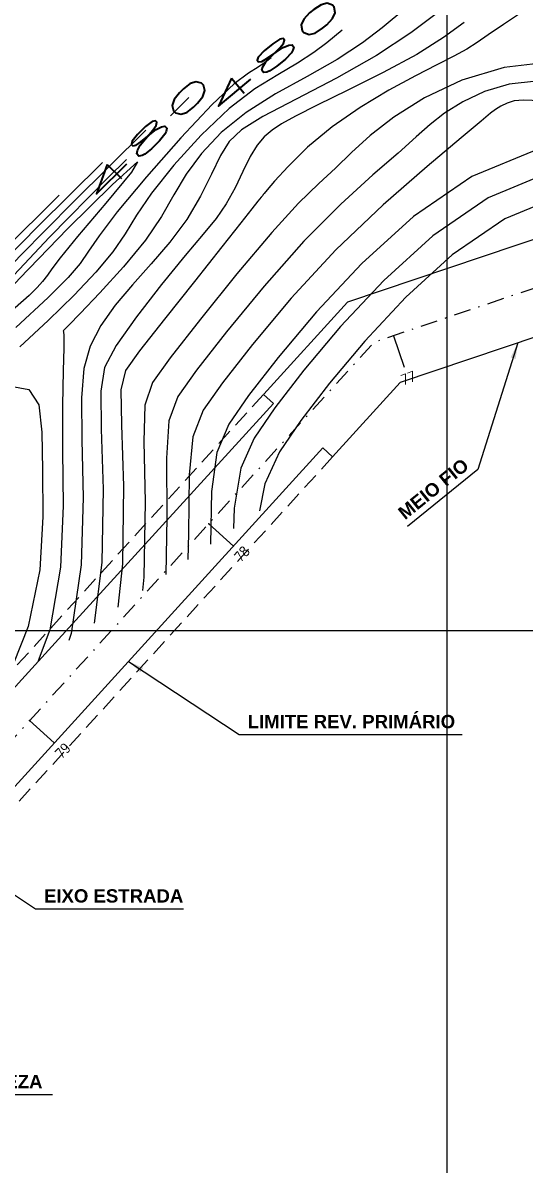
# Model space of a CAD drawing. Header units: millimetres. Extents: x 276147 to 291056, y 9594849 to 9609891.
# Drawn here: x 281687.2 to 281725, y 9596128.2 to 9596214 of the extents above; entities that cross this region are included whole.
import ezdxf
from ezdxf.enums import TextEntityAlignment as Align

# ---------------------------------------------------------------- set-up
doc = ezdxf.new("R2010")
doc.units = ezdxf.units.MM
doc.header["$LTSCALE"] = 10
for name, pattern in [('CONTINUO', [0]), ('DASHDOTX2', [50.8, 25.4, -12.7, 0, -12.7]), ('HIDDEN', [0.375, 0.25, -0.125])]:
    doc.linetypes.add(name, pattern=pattern)
for name, color, linetype in [('Curvas mestras', 30, 'Continuous'), ('Curvas simples', 9, 'Continuous'), ('Curvas texto', 2, 'Continuous'), ('TG', 7, 'CONTINUO'), ('Top_malha_coord', 8, 'Continuous')]:
    doc.layers.add(name, color=color, linetype=linetype)
doc.styles.add('r80', font='romans.shx')
doc.styles.add('ROMAND', font='romand', dxfattribs={"height": 0.2})
doc.styles.add('SIMPLEX', font='simplex', dxfattribs={"height": 0.2})
doc.styles.add('T7', font='arial.ttf')
doc.dimstyles.new('cadnorma_dim1', dxfattribs={"dimscale": 0, "dimtxt": 2, "dimasz": 1.199999999999999, "dimexe": 1, "dimexo": 2.5, "dimgap": 0.6, "dimtad": 1, "dimzin": 4, "dimdsep": 46, "dimtxsty": 'r80', "dimblk": 'ARCHTICK', "dimblk1": 'ARCHTICK', "dimblk2": 'ARCHTICK', "dimcen": -1, "dimdle": 1, "dimclrd": 1, "dimclre": 1, "dimclrt": 2, "dimaunit": 1, "dimazin": 0, "dimtfac": 1, "dimtix": 1, "dimtmove": 2, "dimatfit": 0, "dimfxl": 1, "dimarcsym": 0})

# ---------------------------------------------------------------- blocks, each defined once
blk = doc.blocks.new('_ArchTick')
at = {"color": 0, "linetype": 'ByBlock', "const_width": 0.15}
blk.add_lwpolyline([(-0.5, -0.5), (0.5, 0.5)], dxfattribs=at)

msp = doc.modelspace()

# ---------------------------------------------------------------- linework, layer by layer
at = {"color": 8, "linetype": 'HIDDEN', "ltscale": 0.5, "elevation": 160.1796621240507, "flags": 128}
for points in [[(281705.3257447103, 9596186.097807938), (281671.0420966857, 9596148.442213606), (281618.3708522619, 9596117.96751722), (281612.1522653525, 9596096.604426004), (281614.0101236665, 9596087.174232556), (281610.8053393826, 9596082.23393807), (281604.9222878393, 9596084.156284798), (281599.9496397175, 9596090.860116001), (281593.3803922225, 9596109.605399935), (281582.0417510347, 9596127.327627068), (281572.6046193693, 9596134.304534238), (281559.9765863478, 9596134.674678959), (281544.3286989689, 9596118.564739116), (281540.658778394, 9596097.818736246), (281537.5093358072, 9596080.228775298), (281520.4284557049, 9596075.011032958), (281502.0332003358, 9596069.391784875), (281494.509547525, 9596070.404022079), (281490.7256996009, 9596076.43605404), (281493.2584685785, 9596098.132715838), (281480.0995632795, 9596101.385524807), (281449.2964902226, 9596100.548274204), (281430.0223790895, 9596096.12669182), (281411.9683109509, 9596097.93913607), (281407.5724122446, 9596102.453821631), (281411.4039140878, 9596110.665556196), (281403.1008950184, 9596132.470582576), (281380.8081796909, 9596137.376344452), (281359.9408718039, 9596130.859888002), (281347.0544783977, 9596114.790196389), (281314.7314768742, 9596091.261051774), (281302.0196165714, 9596075.766356803), (281286.4640279276, 9596063.849675173), (281278.3709921193, 9596057.649837077), (281271.9708323478, 9596051.505744739), (281253.7808607005, 9596050.73446907), (281235.6029599643, 9596054.86117104), (281221.8458024181, 9596066.889702521), (281218.7834329222, 9596074.38328282), (281220.4968017068, 9596082.605134564), (281229.7359844254, 9596099.331536198), (281236.8484486804, 9596107.608992774), (281236.979980318, 9596119.127903767), (281235.6370826386, 9596129.28381643), (281234.0505352953, 9596141.282374846), (281212.8134960154, 9596149.146566434), (281092.4168111571, 9596154.564297132), (281072.9977757005, 9596155.438134354), (281065.8047075431, 9596158.14915656), (281063.8059635049, 9596165.040728634), (281066.3762022938, 9596173.094204625), (281071.6566353667, 9596181.153613526), (281081.5611500744, 9596198.655863922), (281101.2580152763, 9596233.462159524), (281110.9768763188, 9596250.636341654), (281122.9105798664, 9596265.854385952), (281139.2392582729, 9596279.071111804), (281144.5124366145, 9596320.34150084), (281144.6678345738, 9596400.540929634), (281142.6738615293, 9596440.915119793), (281132.673374487, 9596479.71147487), (281130.7173237967, 9596498.969147392), (281132.9373055062, 9596519.560689582), (281123.2639871383, 9596537.496452231), (281115.0194181657, 9596617.069980796), (281104.5392557544, 9596635.017106473), (281094.1622148029, 9596652.131000444), (281062.9990502925, 9596703.525525687), (281028.0758804538, 9596751.42602632), (281004.8557222936, 9596889.161327347), (280985.2271627478, 9596924.87591348), (280973.6552831217, 9596941.402191738), (280950.7410745324, 9596974.150890775), (280928.3153482458, 9597006.224941807), (280925.6195852169, 9597024.964569218), (280925.2975179172, 9597044.877213322), (280917.2359068681, 9597124.57081029), (280911.1712139401, 9597184.52373918), (280889.6831715604, 9597262.502901934), (280877.7477164246, 9597278.852490822), (280862.055065255, 9597314.685484517), (280856.3541850812, 9597353.476188295), (280854.639876525, 9597373.434056284), (280854.116042565, 9597382.033457942), (280871.520011573, 9597404.084292108), (280905.668337576, 9597426.436078487), (280910.5490067642, 9597446.52226166), (280951.9025449565, 9597502.510226574), (280957.1189760176, 9597513.160656158), (280912.2559968092, 9597626.929295046), (280886.4466186127, 9597649.84623889), (280803.0956212914, 9597671.772893883), (280795.5081167346, 9597683.569792682), (280779.3586608997, 9597708.67864036)], [(281710.5178374354, 9596181.402838333), (281675.4873313782, 9596142.926929222), (281624.307053171, 9596113.31488082), (281619.3497790786, 9596096.28485452), (281621.4263888606, 9596085.744313402), (281613.7482014651, 9596073.908101201), (281600.6285639192, 9596078.195075762), (281593.6947889923, 9596087.542782567), (281587.0441809219, 9596106.520228112), (281576.8415557245, 9596122.466869175), (281570.2070225818, 9596127.371804645), (281562.8511565771, 9596127.587415023), (281550.8473176515, 9596115.229125477), (281547.550488274, 9596096.592201235), (281543.6457749243, 9596074.783975355), (281522.4734780471, 9596068.316416942), (281502.6155564374, 9596062.250364274), (281490.3236323596, 9596063.904127834), (281483.4874242715, 9596074.802088458), (281485.5904618715, 9596092.817507926), (281479.3410703855, 9596094.362323103), (281450.1828653127, 9596093.569781242), (281430.4670404004, 9596089.0468674), (281408.7319094135, 9596091.228852794), (281399.1852311144, 9596101.033503352), (281403.8083725086, 9596110.941892164), (281397.904403359, 9596126.446638325), (281381.1197991235, 9596130.14027862), (281364.0658912837, 9596124.81467321), (281351.9303354857, 9596109.681297015), (281319.5752295485, 9596086.128782371), (281306.9185099731, 9596070.701299338), (281290.7209629054, 9596058.29283213), (281282.937430859, 9596052.330095816), (281274.9102619792, 9596044.624090252), (281253.1431036982, 9596043.701137766), (281232.327572161, 9596048.426628146), (281215.9921594214, 9596062.709449701), (281211.4940514419, 9596073.71626432), (281213.8592733805, 9596085.066129155), (281223.9570691917, 9596103.346943974), (281229.8780090109, 9596110.237709327), (281229.9747168267, 9596118.706916755), (281228.6974866962, 9596128.366206406), (281227.6639062291, 9596136.182850303), (281211.4073002868, 9596142.202760234), (281092.1021365739, 9596147.57137357), (281071.5708639357, 9596148.495260356), (281060.0576341382, 9596152.834524348), (281056.4892279477, 9596165.13821506), (281059.9978339799, 9596176.131930728), (281065.6766406024, 9596184.799368419), (281075.468991096, 9596202.103413628), (281095.1658562979, 9596236.909709232), (281105.1438604567, 9596254.541822702), (281117.8909552532, 9596270.797116162), (281132.6517374361, 9596282.744758626), (281137.513299567, 9596320.793644417), (281137.6674998371, 9596400.374957068), (281135.7175383865, 9596439.857995542), (281125.76273324, 9596478.477130141), (281123.6791015143, 9596498.990861015), (281125.744705554, 9596518.150466044), (281116.4442590884, 9596535.394869061), (281108.2124486681, 9596614.84525679), (281098.5236189183, 9596631.437236797), (281088.1766027751, 9596648.501613624), (281057.1675960032, 9596699.64190077), (281021.4475676514, 9596748.635369822), (280998.1501936199, 9596886.828693196), (280979.2754088979, 9596921.171769831), (280967.9212277801, 9596937.38714387), (280945.0056382589, 9596970.137815801), (280921.6238898133, 9597003.579202123), (280918.6276817167, 9597024.407376846), (280918.3032270725, 9597044.46762471), (280910.2714493166, 9597123.86630265), (280904.2661006415, 9597183.232579943), (280883.2747300601, 9597259.409342542), (280871.6426774854, 9597275.343320373), (280855.2660766902, 9597312.738061812), (280849.3979144628, 9597352.667008877), (280847.6581155221, 9597372.921634253), (280846.9665996198, 9597384.273748573), (280866.7319753881, 9597409.316485843), (280899.5195873695, 9597430.777616875), (280904.0800883559, 9597449.546161648), (280945.8950794268, 9597506.15888102), (280949.4739875075, 9597513.465966662), (280906.3575799417, 9597622.805450775), (280883.0489782383, 9597643.501877958), (280798.6812780778, 9597665.69599096), (280789.6207265427, 9597679.783153443), (280773.4712707121, 9597704.892001115)]]:
    msp.add_lwpolyline(points, dxfattribs=at)
at = {"linetype": 'Continuous'}
for p in [(281715.103795394, 9596190.512925806, 160.1796621240507), (281715.103795394, 9596190.512925806, 160.1796621240507), (281701.2112183272, 9596176.379736293, 160.1796621240507), (281701.2112183272, 9596176.379736293, 160.1796621240507), (281687.7467375883, 9596161.590965152, 160.1796621240507), (281687.7467375883, 9596161.590965152, 160.1796621240507)]:
    msp.add_point(p, dxfattribs=at)
at = {"layer": 'Curvas mestras', "linetype": 'CONTINUO'}
for points in [[(281724.9339223801, 9596214.942543887, 30.2838723355413), (281723.3544381725, 9596213.898222089, 30.28638767454279), (281722.2108556541, 9596213.12036896, 30.28892124482408), (281721.3863864342, 9596212.548343008, 30.2911158380189), (281720.6065550366, 9596212.056208432, 30.29158852229332), (281719.6321368961, 9596211.526997434, 30.28937010627448), (281718.3648971227, 9596210.879625287, 30.28514571863667), (281716.7418507439, 9596210.041977277, 30.28001414300849), (281714.7506150434, 9596208.962207887, 30.2754257328084), (281712.5812203445, 9596207.66955137, 30.27423710344328), (281710.4743022359, 9596206.213515187, 30.27965636967892), (281708.6415718697, 9596204.671745328, 30.29338896091539), (281707.1790576716, 9596203.23445495, 30.31112944198279), (281706.1538686362, 9596202.119998747, 30.32706969461609), (281705.5937035437, 9596201.480808808, 30.33677070585287), (281705.36863731, 9596201.205626728, 30.34127022579517), (281705.3093386356, 9596201.117271494, 30.34297518994165), (281705.2641606949, 9596201.053967169, 30.34414271792369), (281705.1521925296, 9596200.915548122, 30.34643095141249), (281704.9102086559, 9596200.617254797, 30.35134820305709), (281704.4534938972, 9596200.047807876, 30.36084043296032), (281703.6113763015, 9596198.989847064, 30.37860429499739), (281702.1916962272, 9596197.1994943, 30.40877406476966), (281700.1305978679, 9596194.595220355, 30.4527395480869), (281697.8774527836, 9596191.744903319, 30.5009125193788), (281696.0099363722, 9596189.378771108, 30.54096025057109), (281694.9629479271, 9596187.905920906, 30.56820707631741), (281694.6002673422, 9596186.450931976, 30.60860511751116), (281694.6428984116, 9596183.81725483, 30.69576349211601), (281694.7994066259, 9596179.20157189, 30.85015587343108), (281694.7286012884, 9596173.373508122, 31.03971360405879), (281694.3663230714, 9596170.106404057, 31.13950068209991)], [(281705.9102881957, 9596211.392100787, 25.01465337720907), (281705.4738973099, 9596211.062192814, 25.01670416005396), (281704.9122007735, 9596210.69176492, 25.01756740195879), (281704.1954667725, 9596210.253968364, 25.01752608156269), (281703.1249922017, 9596209.442136602, 25.02264063133367), (281701.4598298817, 9596207.879647404, 25.04041586254931), (281699.1013026572, 9596205.371471627, 25.07526185541388), (281696.5198034599, 9596202.448943572, 25.11920985722418), (281694.327996245, 9596199.824989645, 25.16119643659067), (281692.9654897734, 9596198.029520594, 25.19268154006889), (281692.1796860631, 9596196.860397574, 25.2152184829788), (281691.5449359369, 9596195.932466082, 25.23288403902865), (281690.6511633237, 9596194.87478287, 25.2496019034038), (281689.150594585, 9596193.373257702, 25.26868339485691), (281686.7110341851, 9596191.1280106, 25.29328688697157)], [(281699.7184203261, 9596208.407155141, 24.98817370683855), (281698.3241975609, 9596207.02551836, 25.0054613361458)], [(281695.025226548, 9596203.756330317, 25.04636676490509), (281693.6310037827, 9596202.374693532, 25.06365439432881), (281689.2328512719, 9596197.908371702, 25.12172403294565), (281684.6584608987, 9596193.061689956, 25.18871991007799), (281680.5224956224, 9596188.382618437, 25.25902415157501), (281676.6959850317, 9596183.85908917, 25.33044331308659), (281672.8640486292, 9596179.339026162, 25.40163997383527), (281668.8366518522, 9596174.826888168, 25.46865335115896), (281664.9231408866, 9596170.953273932, 25.51702912428618), (281661.5577038565, 9596168.505317952, 25.52968949775416), (281658.9855314427, 9596167.943639483, 25.49646235510909), (281656.6958025462, 9596168.422793865, 25.43479795180932), (281653.9886966251, 9596168.770821193, 25.36905218215858), (281650.4324456224, 9596168.121681042, 25.3189370789656), (281646.6674924424, 9596166.833018897, 25.28558898714579), (281643.6023314734, 9596165.56839872, 25.2655004026924), (281641.9046934511, 9596164.84259125, 25.25520661779188), (281641.279247495, 9596164.57518839, 25.2514141667958), (281641.1898980722, 9596164.536987841, 25.2508723927636)], [(281726.9628062238, 9596202.844660742, 35.72472373026858), (281722.225078619, 9596200.88349536, 35.6938857419623), (281718.0542748704, 9596198.026213463, 35.70379266850389), (281714.3702501714, 9596194.672444232, 35.73974032086298), (281711.1202019629, 9596191.20158973, 35.78823618687198), (281708.3607006915, 9596187.912149543, 35.8406343447019), (281706.1756610494, 9596185.082395148, 35.88950062144747), (281704.6199457304, 9596182.820416695, 35.93239431639407), (281703.6322114243, 9596180.553575994, 35.98684875402569), (281703.1220638148, 9596177.539050544, 36.07539084900378), (281703.0601933821, 9596176.009540463, 36.1242692004048)]]:
    msp.add_polyline3d(points, dxfattribs=at)
at = {"layer": 'Curvas simples', "linetype": 'CONTINUO'}
for points in [[(281716.0229517868, 9596215.135405049, 27.0964631053244), (281714.2436343754, 9596213.653800363, 27.10929634134257), (281712.7619964419, 9596212.533693716, 27.11625918900569), (281710.8549190265, 9596211.276013006, 27.11919008937869), (281708.6021130724, 9596209.995360155, 27.11593375090479), (281706.2322238385, 9596208.679327825, 27.1114864774022), (281704.0111269112, 9596207.2837561, 27.11263241412559), (281702.1529483447, 9596205.781646797, 27.12455453738539), (281700.6648190654, 9596204.214646704, 27.14603127245528), (281699.5021194633, 9596202.641562352, 27.17423992065918), (281698.5807517, 9596201.092056125, 27.20652033444227), (281697.658707982, 9596199.479197871, 27.24086315368507), (281696.4545012849, 9596197.686912278, 27.27542158213649), (281694.8056566095, 9596195.677338429, 27.30817482437439), (281693.0257400392, 9596193.725467881, 27.3364061126226), (281691.547326693, 9596192.184510564, 27.35722448901248), (281690.6930342024, 9596191.308221186, 27.36879079041279), (281690.3456532777, 9596190.9525455, 27.37347270080087), (281690.2780141468, 9596190.873976048, 27.37468957316341), (281690.2940041608, 9596190.818881612, 27.37681593213668), (281690.3217351421, 9596190.493128007, 27.38804716887859), (281690.3203720347, 9596189.592457278, 27.41753376598666), (281690.2666825602, 9596187.867496608, 27.47298103283129), (281690.2078435909, 9596185.288432706, 27.55631292655337), (281690.2086307748, 9596181.880337387, 27.66800815073981), (281690.2611015857, 9596177.722730536, 27.80530149434668), (281690.0664307716, 9596173.112917213, 27.95245211446633), (281689.2530739031, 9596168.402649524, 28.09047526613318), (281688.3971191606, 9596166.073162375, 28.14962784460249)], [(281718.4103079661, 9596214.784650648, 28.1566178170938), (281716.4060460088, 9596213.269444667, 28.16603668712517), (281713.8262771518, 9596211.568136549, 28.17000142924698), (281710.8054367212, 9596209.866055552, 28.16513761194389), (281707.7858401554, 9596208.297922933, 28.15590942677551), (281705.2867749258, 9596206.985810447, 28.14874067981467), (281703.6787721881, 9596205.98673438, 28.14920089851108), (281702.7373268654, 9596205.097497271, 28.15944201269619), (281702.0891815737, 9596204.049849203, 28.18076165640701), (281701.4125307392, 9596202.648309996, 28.21310570361999), (281700.5914020605, 9596200.988491341, 28.25101308795595), (281699.5612790539, 9596199.23877767, 28.28767096580441), (281698.2908623548, 9596197.53793444, 28.31790385986417), (281696.8817220851, 9596195.90625624, 28.34308561563697), (281695.4686454887, 9596194.334420688, 28.36622737927564), (281694.176799816, 9596192.807578525, 28.39032829928649), (281693.0928813674, 9596191.288786877, 28.41833925692808), (281692.2939664497, 9596189.735576984, 28.45319910257555), (281691.8309188135, 9596188.040539796, 28.49944852709041), (281691.6497499672, 9596185.836503053, 28.56803560690929), (281691.67025686, 9596182.691353198, 28.67151025127131), (281691.7648069352, 9596178.352653392, 28.81558248735698), (281691.6160366117, 9596173.286670588, 28.97860265182999), (281690.8591487972, 9596168.139346467, 29.13208118369539), (281690.6804157979, 9596167.60916623, 29.14586677824579)], [(281720.4195769833, 9596214.051962158, 29.22169851346149), (281718.8558065653, 9596212.919486044, 29.22741800142418), (281716.8482435466, 9596211.651664495, 29.22866409967855), (281714.3303346786, 9596210.285047757, 29.22290313590517), (281711.6716919757, 9596208.957365565, 29.21304129911331), (281709.3509697638, 9596207.831641039, 29.20334481264899), (281707.7269548081, 9596207.021469984, 29.19729340556978), (281706.678965612, 9596206.442731984, 29.1952210987543), (281705.9664541172, 9596205.96187833, 29.19667547146997), (281705.3819280093, 9596205.452785823, 29.20162432440299), (281704.8501099519, 9596204.819031373, 29.21171624723098), (281704.3287823541, 9596203.971618406, 29.22902009872229), (281703.7803639785, 9596202.864449646, 29.2542920442971), (281703.1858410191, 9596201.623036005, 29.28303755857959), (281702.5308430194, 9596200.41578668, 29.30944959630457), (281701.7781676719, 9596199.331790566, 29.32986203182688), (281700.7992942344, 9596198.142839368, 29.349173121012), (281699.442870119, 9596196.541406484, 29.37442197391968), (281697.6556856082, 9596194.352796564, 29.41026504952197), (281695.7770795048, 9596191.933656286, 29.45182718526081), (281694.2445304923, 9596189.773467567, 29.49185037651068), (281693.3856190623, 9596188.129772754, 29.52847096577491), (281693.088312958, 9596186.3323589, 29.58140218365909), (281693.1306827302, 9596183.47907347, 29.67575162786267), (281693.268157221, 9596178.975673528, 29.82608254740219), (281693.1655974427, 9596173.459560504, 30.00478058038016), (281692.5941650319, 9596168.903989099, 30.14259080015799)], [(281711.228654107, 9596213.481942853, 26.05366836718488), (281710.0769617864, 9596212.522951068, 26.06197485307666), (281709.1179468773, 9596211.797943765, 26.06648165811529), (281707.8835599009, 9596210.98388946, 26.06837872925419), (281706.3987904211, 9596210.124663757, 26.0667299427183), (281704.6786085189, 9596209.060731715, 26.0670635807069), (281702.7354788963, 9596207.58170175, 26.07652414843639), (281700.6271255011, 9596205.576559212, 26.09990819639967), (281698.5923112627, 9596203.331795141, 26.13262056486889), (281696.9150573529, 9596201.233275497, 26.1677181849696), (281695.7731202367, 9596199.560788361, 26.19960092715658), (281694.9191975234, 9596198.16979822, 26.22804081210367), (281693.9997181102, 9596196.809688682, 26.2541528169273), (281692.7284094665, 9596195.276060648, 26.27888835381918), (281691.0881673134, 9596193.549363295, 26.3025447373835), (281689.12917994, 9596191.65626108, 26.32525566159487), (281686.9970180161, 9596189.683506232, 26.34710047938597)], [(281726.8242672934, 9596211.0763035, 31.44924874502209), (281723.4124696011, 9596210.67665653, 31.39385772819838), (281720.2433792622, 9596209.724685919, 31.36143773680988), (281717.4382131867, 9596208.394572094, 31.34871433335098), (281715.1149034676, 9596206.936440425, 31.34985851173727), (281713.3364862223, 9596205.556371005, 31.35938262174349), (281711.9463966513, 9596204.28425879, 31.37316422307367), (281710.7331679926, 9596203.105958471, 31.38742194665568), (281709.4816874092, 9596201.943240065, 31.40040121545059), (281707.9622358348, 9596200.461559014, 31.41845339161549), (281705.9414481322, 9596198.262287091, 31.44995659662848), (281703.3257622636, 9596195.150027769, 31.49943562827281), (281700.5808405502, 9596191.742291274, 31.55600288606689), (281698.3121514114, 9596188.85981951, 31.60491750648688), (281696.9740714513, 9596186.989656333, 31.6393405794839), (281696.4166210288, 9596185.284065308, 31.68404083917591), (281696.3387316923, 9596182.561613973, 31.7716889675099), (281696.4295719991, 9596178.019493025, 31.92235261565978), (281696.3392685623, 9596172.369391968, 32.1056873131634), (281696.2276591718, 9596171.367020084, 32.13629350418665)], [(281725.842233295, 9596209.648273781, 32.47706882391097), (281723.7949239117, 9596209.419003367, 32.44348492604647), (281721.9397193311, 9596208.861713517, 32.42450608490938), (281720.2975566705, 9596208.083056105, 32.41705772184966), (281718.9374763999, 9596207.229457002, 32.41772751682183), (281717.862493348, 9596206.393932471, 32.4235279505115), (281716.8115148147, 9596205.45587438, 32.4331701494844), (281715.4574274587, 9596204.241264999, 32.4457901414458), (281713.5488885896, 9596202.59140517, 32.46154297047499), (281711.1376661001, 9596200.408863993, 32.4846605038361), (281708.3513005258, 9596197.611526124, 32.52039376329367), (281705.3640466168, 9596194.236014381, 32.57104057763678), (281702.5370149518, 9596190.793893136, 32.6270863439745), (281700.2780283218, 9596187.915463919, 32.6760632587571), (281698.8855402708, 9596185.947346421, 32.71260401871729), (281698.2205183777, 9596184.101442982, 32.75974281280978), (281698.0345649727, 9596181.305973113, 32.84761444290382), (281698.0597373721, 9596176.83741416, 32.99454935771388), (281697.973756692, 9596172.55242694, 33.1332375946545)], [(281726.1617803735, 9596208.150706386, 33.53329496618568), (281724.8601982942, 9596208.220243067, 33.50488891531458), (281724.1773792197, 9596208.161349215, 33.49311217674716), (281723.6360583977, 9596207.998740116, 33.48757444558166), (281723.1569001548, 9596207.771540122, 33.48540111040668), (281722.76005033, 9596207.522472583, 33.48559657470057), (281722.3884994759, 9596207.231494932, 33.4876732266016), (281721.6766339749, 9596206.62748896, 33.49317612874759), (281720.1816859249, 9596205.376571523, 33.50415831609598), (281717.616090767, 9596203.23956927, 33.52268477835202), (281714.313096362, 9596200.356167966, 33.55086764882759), (281710.7611529195, 9596196.960765157, 33.59083093013348), (281707.4023309698, 9596193.322000988, 33.64264552723358), (281704.4931893538, 9596189.845495, 33.69816980188216), (281702.2439062303, 9596186.971107328, 33.74720906387989), (281700.797008091, 9596184.905036513, 33.78586743792715), (281700.0244167264, 9596182.918820655, 33.83544480658338), (281699.7303972536, 9596180.05033226, 33.92353989821598), (281699.6899017458, 9596175.655335302, 34.06674607980267), (281699.6418272819, 9596173.686910389, 34.13028410755538)], [(281696.4696840182, 9596205.96321953, 26.00378303989737), (281690.9858769713, 9596200.528919818, 26.07177924350566), (281687.023833454, 9596196.505466105, 26.12409086458817), (281682.9030267423, 9596192.139367994, 26.18444360865718), (281679.1771719692, 9596187.924258983, 26.2477767103442), (281675.7300869707, 9596183.84927, 26.31211414517341), (281672.2781152482, 9596179.777403545, 26.376251163983), (281668.6500634401, 9596175.712676981, 26.43661965898681), (281665.1246046984, 9596172.223158954, 26.48019863208498), (281662.0928753171, 9596170.017935937, 26.49160362859001), (281659.7757520702, 9596169.511951407, 26.46167120858769), (281657.7130666954, 9596169.943594877, 26.40612126046057), (281655.2743894054, 9596170.257111842, 26.34689467985618), (281652.0707663257, 9596169.672339138, 26.30174883359317), (281648.6791341595, 9596168.511456817, 26.2717074310963), (281645.9179065105, 9596167.372232262, 26.25361080383615), (281644.388601049, 9596166.71839467, 26.24433768497292), (281643.8251736666, 9596166.477506505, 26.2409213123934), (281643.7446833266, 9596166.44309405, 26.24043324016708)], [(281725.9696296469, 9596204.541471997, 34.64844643659629), (281720.9857230809, 9596202.478402456, 34.61600603905708), (281716.5981976303, 9596199.472651795, 34.6264277381448), (281712.7227448629, 9596195.944615101, 34.66424329110629), (281709.3077978197, 9596192.29972446, 34.71513201421797), (281706.4327614406, 9596188.88356297, 34.76936348222401), (281704.2097841412, 9596186.026751738, 34.8183548364064), (281702.7084769109, 9596183.862726606, 34.85913087716068), (281701.8283140751, 9596181.736198323, 34.91114678033367), (281701.4262305343, 9596178.7946914, 34.99946537360987), (281701.3289247694, 9596174.83381153, 35.12730564471309)], [(281693.2209467102, 9596203.519283922, 27.0193923528746), (281688.3407511591, 9596198.683146106, 27.07990411270617), (281684.8148156361, 9596195.102560509, 27.12645769611439), (281681.1475925819, 9596191.217045022, 27.18016733994907), (281677.8318483158, 9596187.465899527, 27.2365292691716), (281674.7641899086, 9596183.839450818, 27.29378499745829), (281671.69218087, 9596180.215781925, 27.35086230139456), (281668.4634750251, 9596176.598464793, 27.40458599952717), (281665.3260695095, 9596173.493043972, 27.44336815996539), (281662.6280467751, 9596171.530552918, 27.4535177922549), (281660.5659726985, 9596171.080263337, 27.42688006212438), (281658.7303298422, 9596171.46439489, 27.37744458180129), (281656.5600821868, 9596171.743402498, 27.32473717761198), (281653.7090870285, 9596171.22299723, 27.28456058816258), (281650.6907768756, 9596170.189894734, 27.25782589501208), (281648.2334815507, 9596169.176066807, 27.24172117238368), (281646.8725096445, 9596168.594197093, 27.2334688048318), (281646.3710988384, 9596168.379824612, 27.2304284379093), (281646.2994685787, 9596168.349199262, 27.22999412022497)], [(281727.9559827981, 9596201.147848489, 36.80100105665358), (281723.4644351593, 9596199.288589265, 36.77176543241106), (281719.5103531127, 9596196.57977613, 36.78115758623198), (281716.0177554794, 9596193.400273362, 36.81523735061958), (281712.9326051053, 9596190.103454992, 36.86134033956068), (281710.2886399416, 9596186.940736111, 36.91190520706328), (281708.1415389598, 9596184.138039557, 36.960646393974), (281706.5314135501, 9596181.778106784, 37.00565773554587), (281705.436108773, 9596179.370953666, 37.06255072777597), (281705.0295923502, 9596177.340682516, 37.12092017321589)], [(281689.9722094025, 9596201.075348314, 28.03500166567719), (281685.6956253472, 9596196.837372387, 28.08802898196478), (281682.6057978155, 9596193.699653907, 28.12882456041149), (281679.3921584223, 9596190.29472206, 28.17589107112468), (281676.4865246649, 9596187.007541072, 28.22528179522809), (281673.7982918498, 9596183.82963264, 28.27545579683238), (281671.1062474897, 9596180.654159315, 28.32547349148399), (281668.2768866135, 9596177.48425361, 28.37255230729667), (281665.5275333211, 9596174.76292899, 28.40653766770592), (281663.1632182355, 9596173.043170903, 28.41543192309067), (281661.3561933258, 9596172.648575256, 28.39208891554469), (281659.7475939885, 9596172.985194897, 28.34876792316533), (281657.8457749704, 9596173.229694152, 28.30257964259681), (281655.3474067297, 9596172.773654327, 28.26737235524669), (281652.7024195924, 9596171.868332656, 28.24394435886958), (281650.5490565904, 9596170.97990135, 28.22983154087299), (281649.3564182426, 9596170.470000507, 28.22259989203633), (281648.91702401, 9596170.282142727, 28.21993556325069), (281648.8542538328, 9596170.25530547, 28.2195549675703)], [(281686.3354053724, 9596186.712045144, 26.43119095839529), (281687.6924606838, 9596186.45955301, 26.46670579855299), (281688.4315172703, 9596185.31324703, 26.51910445871496), (281688.6709614081, 9596183.256853083, 26.59129665987308), (281688.7128963365, 9596180.407447312, 26.68551024314689), (281688.7472898358, 9596176.896697382, 26.80124394191398), (281688.5155628835, 9596172.914651042, 26.9270794997897), (281687.6469990088, 9596168.665952576, 27.04886934851268), (281685.9507246244, 9596164.430714503, 27.15360300199569)]]:
    msp.add_polyline3d(points, dxfattribs=at)
msp.add_polyline3d([(281687.7036236249, 9596193.520954303, 24.23405955537189), (281684.9440738325, 9596191.134362057, 24.25687143500869), (281683.3339874594, 9596189.819978869, 24.26762208473838), (281682.3756865176, 9596189.218223546, 24.26810439399878), (281682.6656271223, 9596189.894826312, 24.25175303381141), (281684.2353705851, 9596191.821392326, 24.22013201975238), (281686.9752572634, 9596194.820994234, 24.17683779888057), (281690.5808946252, 9596198.53453098, 24.1275274581017), (281693.9689625775, 9596201.874203758, 24.08610081914549), (281695.8614101316, 9596203.570037054, 24.0685184811914), (281695.4084867433, 9596202.791881228, 24.08492597207399), (281693.4736585977, 9596200.46887103, 24.12220945625765), (281691.3486943151, 9596197.969963072, 24.16144019781817), (281690.0416391442, 9596196.365886688, 24.18776668652168), (281689.425648834, 9596195.534452159, 24.20264672310759), (281689.0901527622, 9596195.055242486, 24.21161527387767), (281688.7100024814, 9596194.591800382, 24.21917076935958), (281688.3017162479, 9596194.143510435, 24.22566495652748), (281687.9672304959, 9596193.79371795, 24.23041293336749), (281687.7817299193, 9596193.601772975, 24.23297909196441), (281687.7133872862, 9596193.53105651, 24.23392450911666), (281687.7036236249, 9596193.520954303, 24.23405955537189)], close=True, dxfattribs=at)
at = {"layer": 'TG', "color": 3, "linetype": 'Continuous'}
for p, q in [((281715.103795394, 9596190.512925806, 160.1796621240507), (281715.9014272542, 9596188.143583408, 160.1796621240507)), ((281701.2112183272, 9596176.379736293, 160.1796621240507), (281703.0598147345, 9596174.696676185, 160.1796621240507)), ((281687.7467375883, 9596161.590965152, 160.1796621240507), (281689.5953339956, 9596159.90790504, 160.1796621240507))]:
    msp.add_line(p, q, dxfattribs=at)
at = {"layer": 'TG', "color": 8, "linetype": 'CONTINUO'}
for p, q in [((281705.3257447103, 9596186.097807938, 160.1796621240507), (281706.0651832736, 9596185.424583895, 160.1796621240507)), ((281706.0651832736, 9596185.424583895, 160.1796621240507), (281689.9208779068, 9596167.692415684, 160.1796621240507)), ((281709.7783988699, 9596182.076062378, 160.1796621240507), (281697.9086425687, 9596169.03886377, 160.1796621240507)), ((281709.7783988699, 9596182.076062378, 160.1796621240507), (281710.5178374332, 9596181.402838334, 160.1796621240507))]:
    msp.add_line(p, q, dxfattribs=at)
at = {"layer": 'TG', "color": 1, "linetype": 'DASHDOTX2', "ltscale": 0.005, "elevation": 160.1796621240507, "flags": 128}
msp.add_lwpolyline([(281790.7268869359, 9596216.427577747), (281789.4419953647, 9596215.538653059), (281713.6258222786, 9596190.015370687), (281673.2647140323, 9596145.684571415), (281621.3389527166, 9596115.64119902), (281615.7510222154, 9596096.444640262), (281617.7182562636, 9596086.45927298), (281612.276770424, 9596078.071019635), (281602.7754258794, 9596081.175680282), (281596.8222143546, 9596089.201449282), (281590.2122865723, 9596108.062814023), (281579.4416533798, 9596124.897248125), (281571.4058209757, 9596130.83816944), (281561.4138714623, 9596131.13104699), (281547.5880083105, 9596116.896932298), (281544.1046333342, 9596097.205468744), (281540.5775553655, 9596077.506375324), (281521.4509668761, 9596071.66372495), (281502.3243783867, 9596065.821074575), (281492.4165899422, 9596067.154074958), (281487.1065619363, 9596075.61907125), (281489.424465225, 9596095.475111881), (281479.7203168323, 9596097.873923955), (281449.7396777679, 9596097.059027724), (281430.2447097449, 9596092.586779607), (281410.3501101822, 9596094.58399443), (281403.3788216795, 9596101.743662491), (281407.606143298, 9596110.803724177), (281400.5026491884, 9596129.458610447), (281380.9639894072, 9596133.758311536), (281362.0033815439, 9596127.837280607), (281349.4924069416, 9596112.235746702), (281317.1533532111, 9596088.69491707), (281304.4690632719, 9596073.23382807), (281288.5924954164, 9596061.071253652), (281280.6542114894, 9596054.989966448), (281273.4405471637, 9596048.064917497), (281253.4619821996, 9596047.21780342), (281233.9652660625, 9596051.643899594), (281218.9189809201, 9596064.799576113), (281215.1387421818, 9596074.049773568), (281217.1780375437, 9596083.83563186), (281226.8465268085, 9596101.339240085), (281233.3632288458, 9596108.923351051), (281233.4773485725, 9596118.917410262), (281232.1672846674, 9596128.82501142), (281230.8572207621, 9596138.732612574), (281212.1103981511, 9596145.674663335), (281092.2594738657, 9596151.067835353), (281072.2843198184, 9596151.966697356), (281062.9311708404, 9596155.491840454), (281060.1475957258, 9596165.089471845), (281063.1870181368, 9596174.613067677), (281068.6666379847, 9596182.976490973), (281078.515070585, 9596200.379638772), (281098.2119357871, 9596235.18593438), (281108.0603683878, 9596252.589082178), (281120.4007675595, 9596268.325751055), (281135.9454978545, 9596280.907935213), (281141.0128680904, 9596320.567572625), (281141.1676672056, 9596400.45794335), (281139.1956999575, 9596440.386557667), (281129.2180538635, 9596479.094302505), (281127.1982126556, 9596498.980004204), (281129.3410055299, 9596518.855577812), (281119.8541231133, 9596536.445660645), (281111.6159334168, 9596615.957618793), (281101.5314373364, 9596633.227171635), (281091.1694087888, 9596650.31630703), (281060.0833231477, 9596701.58371323), (281024.7617240526, 9596750.030698072), (281001.5029579565, 9596887.99501027), (280982.2512858229, 9596923.023841655), (280970.7882554504, 9596939.3946678), (280947.8733563958, 9596972.144353287), (280924.9696190296, 9597004.902071966), (280922.1236334663, 9597024.68597303), (280921.8003724947, 9597044.672419015), (280913.7536780926, 9597124.218556473), (280907.7186572907, 9597183.87815956), (280886.4789508103, 9597260.956122238), (280874.6951969551, 9597277.097905597), (280858.6605709725, 9597313.711773163), (280852.876049772, 9597353.071598586), (280851.1489960236, 9597373.17784527), (280850.5413210922, 9597383.153603258), (280869.1259934803, 9597406.700388975), (280902.5939624727, 9597428.606847681), (280907.3145475598, 9597448.034211652), (280948.8988121914, 9597504.334553793), (280953.2964817624, 9597513.313311411), (280909.3067883757, 9597624.867372911), (280884.7477984255, 9597646.674058424), (280800.8884496848, 9597668.734442422), (280792.5644216387, 9597681.676473062), (280757.4817696955, 9597736.22227156)], dxfattribs=at)
at = {"layer": 'TG', "color": 4, "linetype": 'CONTINUO', "elevation": 160.1796621240507}
for points in [[(281788.7355843814, 9596219.305895679), (281787.857031325, 9596218.698087584), (281711.648874459, 9596193.042845074), (281705.3417674912, 9596186.115406629)], [(281792.7181894897, 9596213.54925981), (281791.0269594047, 9596212.379218534), (281715.6027700979, 9596186.987896299), (281710.5178374354, 9596181.402838333)]]:
    msp.add_lwpolyline(points, dxfattribs=at)
at = {"layer": 'TG', "color": 3, "linetype": 'CONTINUO', "extrusion": (-0.0415905386191974, -0.04568114946599983, 0.998089905610126)}
for points, elevation in [([(-6252075.916722934, 7271524.936028338), (-6252073.416722815, 7271524.93518062)], -449920.5989052312), ([(-6252075.916433688, 7271524.936876058), (-6252073.41643357, 7271524.936028339)], -449920.5989052313)]:
    msp.add_lwpolyline(points, dxfattribs=dict(at, elevation=elevation))
at = {"layer": 'TG', "color": 8, "linetype": 'CONTINUO', "elevation": 160.1796621240507}
for points in [[(281697.9086425687, 9596169.03886377), (281674.8522978504, 9596143.714826992), (281623.4590244694, 9596113.979543163), (281618.3215628317, 9596096.33050759), (281620.3669224037, 9596085.948587567), (281613.327792596, 9596075.097506467), (281601.2419530503, 9596079.046677051), (281594.5883390951, 9596088.016687341), (281587.9493539647, 9596106.960966945), (281577.5844407686, 9596123.161263162), (281570.5495364082, 9596128.362194587), (281562.4405036866, 9596128.599881297), (281549.9160864108, 9596115.70564171), (281546.5659582911, 9596096.767420525), (281542.7691407641, 9596075.561803918), (281533.9603037653, 9596072.870944813)], [(281689.9208779068, 9596167.692415684), (281671.677130213, 9596147.654315837), (281619.2188809627, 9596117.302854875), (281613.1804815988, 9596096.558772935), (281615.0695901223, 9596086.969958385), (281611.2257482509, 9596081.044532802), (281604.3088987073, 9596083.304683506), (281599.0560896135, 9596090.386211228), (281592.4752191793, 9596109.164661104), (281581.2988659901, 9596126.633233083), (281572.2621055421, 9596133.314144295), (281560.3872392373, 9596133.662212681), (281545.2599302089, 9596118.088222882), (281541.6433083765, 9596097.643516958), (281538.3859699664, 9596079.450946733), (281534.544595863, 9596078.277511863)]]:
    msp.add_lwpolyline(points, dxfattribs=at)
at = {"layer": 'Top_malha_coord'}
for p, q in [((281719.1202998299, 9594947.77740042), (281719.1202998299, 9597782.248645676)), ((280704.9449592536, 9596168.365639728), (282519.1202998299, 9596168.365639724))]:
    msp.add_line(p, q, dxfattribs=at)

# ---------------------------------------------------------------- texts
at = {"layer": 'Curvas texto', "extrusion": (-0.0200587750042602, 0.03274469824035457, 0.999262443146182), "style": 'SIMPLEX'}
for rotation, width, p, p2 in [(188.2987099058103, 3.299405001263264, (-5252909.659072852, -8029835.023278002, 308599.3670167998), (-5252922.252092944, -8029836.860111372, 308599.3670167998)), (193.258800375405, 3.299405088287955, (-5252898.478222627, -8029834.151985877, 308599.3670167999), (-5252910.865268308, -8029837.070756117, 308599.3670167999))]:
    msp.add_text('480', height=1.5, rotation=rotation, dxfattribs=dict(at, width=width)).set_placement(p, p2, align=Align.FIT)
at = {"layer": 'TG', "color": 5, "extrusion": (-0.07100871312607167, -0.002425046121377699, 0.9974727474028996), "style": 'ROMAND', "width": 0.8324324313293556}
msp.add_text('77', height=0.75, rotation=108.8203404694752, dxfattribs=at).set_placement((-9580980.189753892, 607555.9115800151, -43115.70761745077), (-9580980.544615809, 607556.9527682866, -43115.70761745077), align=Align.FIT)
at = {"layer": 'TG', "color": 5, "extrusion": (-0.0415905386191974, -0.04568114946599983, 0.998089905610126), "style": 'ROMAND'}
for s, rotation, width, p, p2 in [('78', 89.98057456321, 0.8324324306582525, (-6252072.166909058, 7271524.38475717, -449920.5989052312), (-6252072.166536116, 7271525.484757104, -449920.5989052312)), ('79', 89.98057451473301, 0.8555555551810624, (-6252072.166909059, 7271504.423806935, -449919.36334216), (-6252072.166536116, 7271505.523806871, -449919.36334216))]:
    msp.add_text(s, height=0.75, rotation=rotation, dxfattribs=dict(at, width=width)).set_placement(p, p2, align=Align.FIT)
at = {"layer": 'Top_malha_coord', "color": 7, "insert": (281720.2222561603, 9596181.36575746, 160.1796621240507), "char_height": 1, "attachment_point": 3, "rotation": 38.98901526513152, "style": 'T7'}
msp.add_mtext_dynamic_manual_height_columns('{\\fArial|b1|i0|c0|p34;MEIO FIO}', width=16.67673822349752, gutter_width=12.5, heights=[0], dxfattribs=at)
at = {"layer": 'Top_malha_coord', "color": 7, "char_height": 1, "attachment_point": 1, "style": 'T7'}
for s, insert in [('{\\fArial|b1|i0|c0|p34;LIMITE REV. PRIMÁRIO}', (281704.1307887952, 9596162.012232177, 160.1796621240507)), ('{\\fArial|b1|i0|c0|p34;EIXO ESTRADA}', (281688.8204953204, 9596148.9095786, 160.1796621240507)), ('{\\fArial|b1|i0|c0|p34;LIMITE LIMPEZA\\PTERRENO}', (281677.6157433055, 9596134.951851413, 160.1796621240507))]:
    msp.add_mtext_dynamic_manual_height_columns(s, width=16.67673822349752, gutter_width=12.5, heights=[0], dxfattribs=dict(at, insert=insert))

# ---------------------------------------------------------------- leaders
at = {"linetype": 'CONTINUO'}
for points in [[(281724.4478897452, 9596189.965578726, 160.1796621240507), (281721.4456464322, 9596180.462352587, 160.1796621240507), (281716.1572216162, 9596176.18154911, 160.1796621240507)], [(281695.1764410127, 9596166.037938278, 160.1796621240507), (281703.4891424185, 9596160.54032359, 160.1796621240507), (281720.2647680388, 9596160.54032359, 160.1796621240507)], [(281679.8661475378, 9596152.9352847, 160.1796621240507), (281688.1788489436, 9596147.437670015, 160.1796621240507), (281699.3149930153, 9596147.437670015, 160.1796621240507)], [(281668.6613955231, 9596138.977557514, 160.1796621240507), (281676.9740969288, 9596133.479942825, 160.1796621240507), (281689.4757578546, 9596133.479942825, 160.1796621240507)]]:
    msp.add_leader(points, dimstyle='cadnorma_dim1', override={"dimscale": 1, "dimgap": 0.6, "dimtad": 0, "dimzin": 1, "dimclrd": 256}, dxfattribs=at)

doc.saveas('drawing.dxf')
